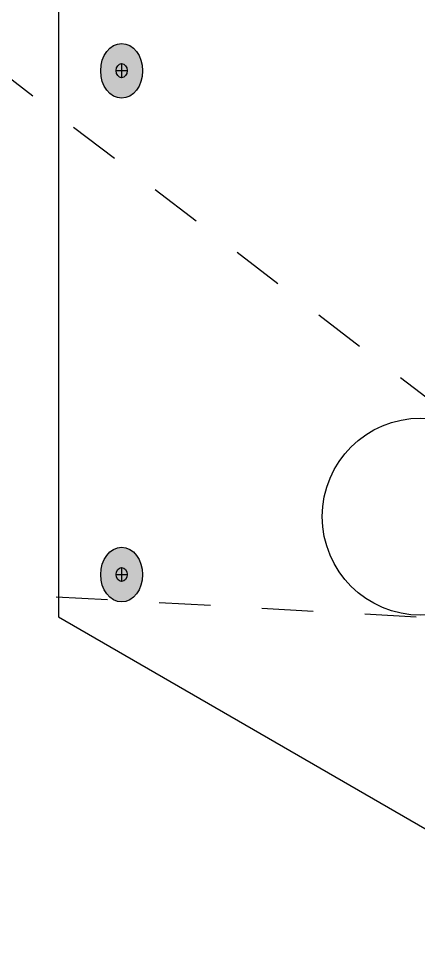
# Model space of a CAD drawing. Header units: inches. Extents: x -20.8 to 74.7, y -53.7 to 19.1.
# Drawn here: x -6.243 to -5.271, y 5.723 to 7.966 of the extents above; entities that cross this region are included whole.
import ezdxf

# ---------------------------------------------------------------- set-up
doc = ezdxf.new("R2010")
doc.units = ezdxf.units.IN
doc.header["$MEASUREMENT"] = 0
doc.linetypes.add('AI-Linetype-50', pattern=[0.250075, 0.125038, -0.125038])
doc.linetypes.add('AI-Linetype-51', pattern=[0.250075, 0.125038, -0.125038])
for name, color, linetype, lineweight in [('A-DETL-MEDM', 7, 'Continuous', 0), ('G-ANNO-TTLB', 7, 'Continuous', 0), ('TYVEK', 7, 'Continuous', 0)]:
    doc.layers.add(name, color=color, linetype=linetype, lineweight=lineweight)

# ---------------------------------------------------------------- blocks, each defined once
blk = doc.blocks.new('Block_127')
at = {"layer": 'TYVEK', "true_color": 0x003b71, "transparency": 33554687}
h = blk.add_hatch(color=156, dxfattribs=at)
h.dxf.hatch_style = 2
edge = h.paths.add_edge_path()
edge.add_ellipse((-5.9922, 6.6148), major_axis=(0, 0.0664), ratio=0.766948, start_angle=0, end_angle=360)
at = {"layer": 'TYVEK', "color": 252, "lineweight": 25, "true_color": 0x838484}
for p, q in [((-5.9922, 6.6323), (-5.9922, 6.5981)), ((-6.0057, 6.6152), (-5.9787, 6.6152))]:
    blk.add_line(p, q, dxfattribs=at)
at = {"layer": 'TYVEK', "color": 18, "lineweight": 25, "true_color": 0x000000}
blk.add_ellipse((-5.9922, 6.6148), major_axis=(0, 0.0664), ratio=0.766948, dxfattribs=at)
at = {"layer": 'TYVEK', "color": 252, "lineweight": 25, "true_color": 0x838484}
blk.add_ellipse((-5.9922, 6.6152), major_axis=(0, 0.0171), ratio=0.788846, dxfattribs=at)
blk = doc.blocks.new('Block_131')
at = {"layer": 'TYVEK', "true_color": 0x003b71, "transparency": 33554687}
h = blk.add_hatch(color=156, dxfattribs=at)
h.dxf.hatch_style = 2
edge = h.paths.add_edge_path()
edge.add_ellipse((-5.9922, 7.8391), major_axis=(0, 0.0664), ratio=0.766948, start_angle=0, end_angle=360)
at = {"layer": 'TYVEK', "color": 252, "lineweight": 25, "true_color": 0x838484}
for p, q in [((-5.9922, 7.8567), (-5.9922, 7.8224)), ((-6.0057, 7.8395), (-5.9787, 7.8395))]:
    blk.add_line(p, q, dxfattribs=at)
at = {"layer": 'TYVEK', "color": 18, "lineweight": 25, "true_color": 0x000000}
blk.add_ellipse((-5.9922, 7.8391), major_axis=(0, 0.0664), ratio=0.766948, dxfattribs=at)
at = {"layer": 'TYVEK', "color": 252, "lineweight": 25, "true_color": 0x838484}
blk.add_ellipse((-5.9922, 7.8395), major_axis=(0, 0.0171), ratio=0.788846, dxfattribs=at)
blk = doc.blocks.new('Block_125')
at = {"layer": 'TYVEK'}
for name in ['Block_131', 'Block_127']:
    blk.add_blockref(name, (0, 0), dxfattribs=at)
blk = doc.blocks.new('Block_219')
at = {"layer": 'TYVEK', "color": 18, "lineweight": 25, "true_color": 0x000000}
for points in [[(-6.1384, 7.4031)], [(-4.8095, 6.6338)]]:
    blk.add_lwpolyline(points, dxfattribs=at)

msp = doc.modelspace()

# ---------------------------------------------------------------- hatches: boundary and pattern name
at = {"layer": 'G-ANNO-TTLB', "true_color": 0xb9529f, "transparency": 33554687}
h = msp.add_hatch(color=233, dxfattribs=at)
edge = h.paths.add_edge_path()
edge.add_spline(control_points=[(20.0342, -15.1346), (20.0342, -15.1346), (-20.6658, -15.1346), (-20.6658, -15.1346), (-20.6658, -15.1346), (-20.6658, 19.0008), (-20.6658, 19.0008), (-20.6658, 19.0008), (20.0342, 19.0008), (20.0342, 19.0008), (20.0342, 19.0008), (20.0342, -15.1346), (20.0342, -15.1346)], knot_values=[0, 0, 0, 0, 1, 1, 1, 2, 2, 2, 3, 3, 3, 4, 4, 4, 4], degree=3, periodic=0)
edge = h.paths.add_edge_path()
edge.add_spline(control_points=[(-20.5408, 18.8757), (-20.5408, 18.8757), (-20.5408, -15.0095), (-20.5408, -15.0095), (-20.5408, -15.0095), (19.9092, -15.0095), (19.9092, -15.0095), (19.9092, -15.0095), (19.9092, 18.8757), (19.9092, 18.8757), (19.9092, 18.8757), (-20.5408, 18.8757), (-20.5408, 18.8757)], knot_values=[0, 0, 0, 0, 1, 1, 1, 2, 2, 2, 3, 3, 3, 4, 4, 4, 4], degree=3, periodic=0)
edge.add_line((-20.5408, 18.8757), (-20.5408, 18.8757))

# ---------------------------------------------------------------- linework, layer by layer
at = {"layer": 'A-DETL-MEDM', "color": 18, "linetype": 'AI-Linetype-50', "lineweight": 25, "true_color": 0x000000}
msp.add_line((-7.1013, 8.4634), (-5.1, 6.929), dxfattribs=at)
at = {"layer": 'A-DETL-MEDM', "color": 18, "linetype": 'AI-Linetype-51', "lineweight": 25, "true_color": 0x000000}
msp.add_line((-5.2773, 6.5118), (-7.8572, 6.6549), dxfattribs=at)
at = {"layer": 'A-DETL-MEDM', "color": 18, "lineweight": 25, "true_color": 0x000000}
msp.add_circle((-5.2656, 6.7558), 0.2396, dxfattribs=at)
at = {"layer": 'G-ANNO-TTLB'}
for points in [[(20.0342, -15.1346), (20.0342, -15.1346), (-20.6658, -15.1346), (-20.6658, -15.1346), (-20.6658, -15.1346), (-20.6658, 19.0008), (-20.6658, 19.0008), (-20.6658, 19.0008), (20.0342, 19.0008), (20.0342, 19.0008), (20.0342, 19.0008), (20.0342, -15.1346), (20.0342, -15.1346)], [(-20.5408, 18.8757), (-20.5408, 18.8757), (-20.5408, -15.0095), (-20.5408, -15.0095), (-20.5408, -15.0095), (19.9092, -15.0095), (19.9092, -15.0095), (19.9092, -15.0095), (19.9092, 18.8757), (19.9092, 18.8757), (19.9092, 18.8757), (-20.5408, 18.8757), (-20.5408, 18.8757)]]:
    msp.add_open_spline(points, degree=3, knots=[0, 0, 0, 0, 1, 1, 1, 2, 2, 2, 3, 3, 3, 4, 4, 4, 4], dxfattribs=at)
at = {"layer": 'TYVEK', "color": 18, "lineweight": 25, "true_color": 0x000000}
for p, q in [((-6.1453, 13.0592), (-6.1453, 6.5127)), ((-6.1453, 6.5127), (-2.4121, 4.3515))]:
    msp.add_line(p, q, dxfattribs=at)

# ---------------------------------------------------------------- block references
at = {"layer": 'TYVEK'}
for name in ['Block_125', 'Block_219']:
    msp.add_blockref(name, (0, 0), dxfattribs=at)

doc.saveas('drawing.dxf')
